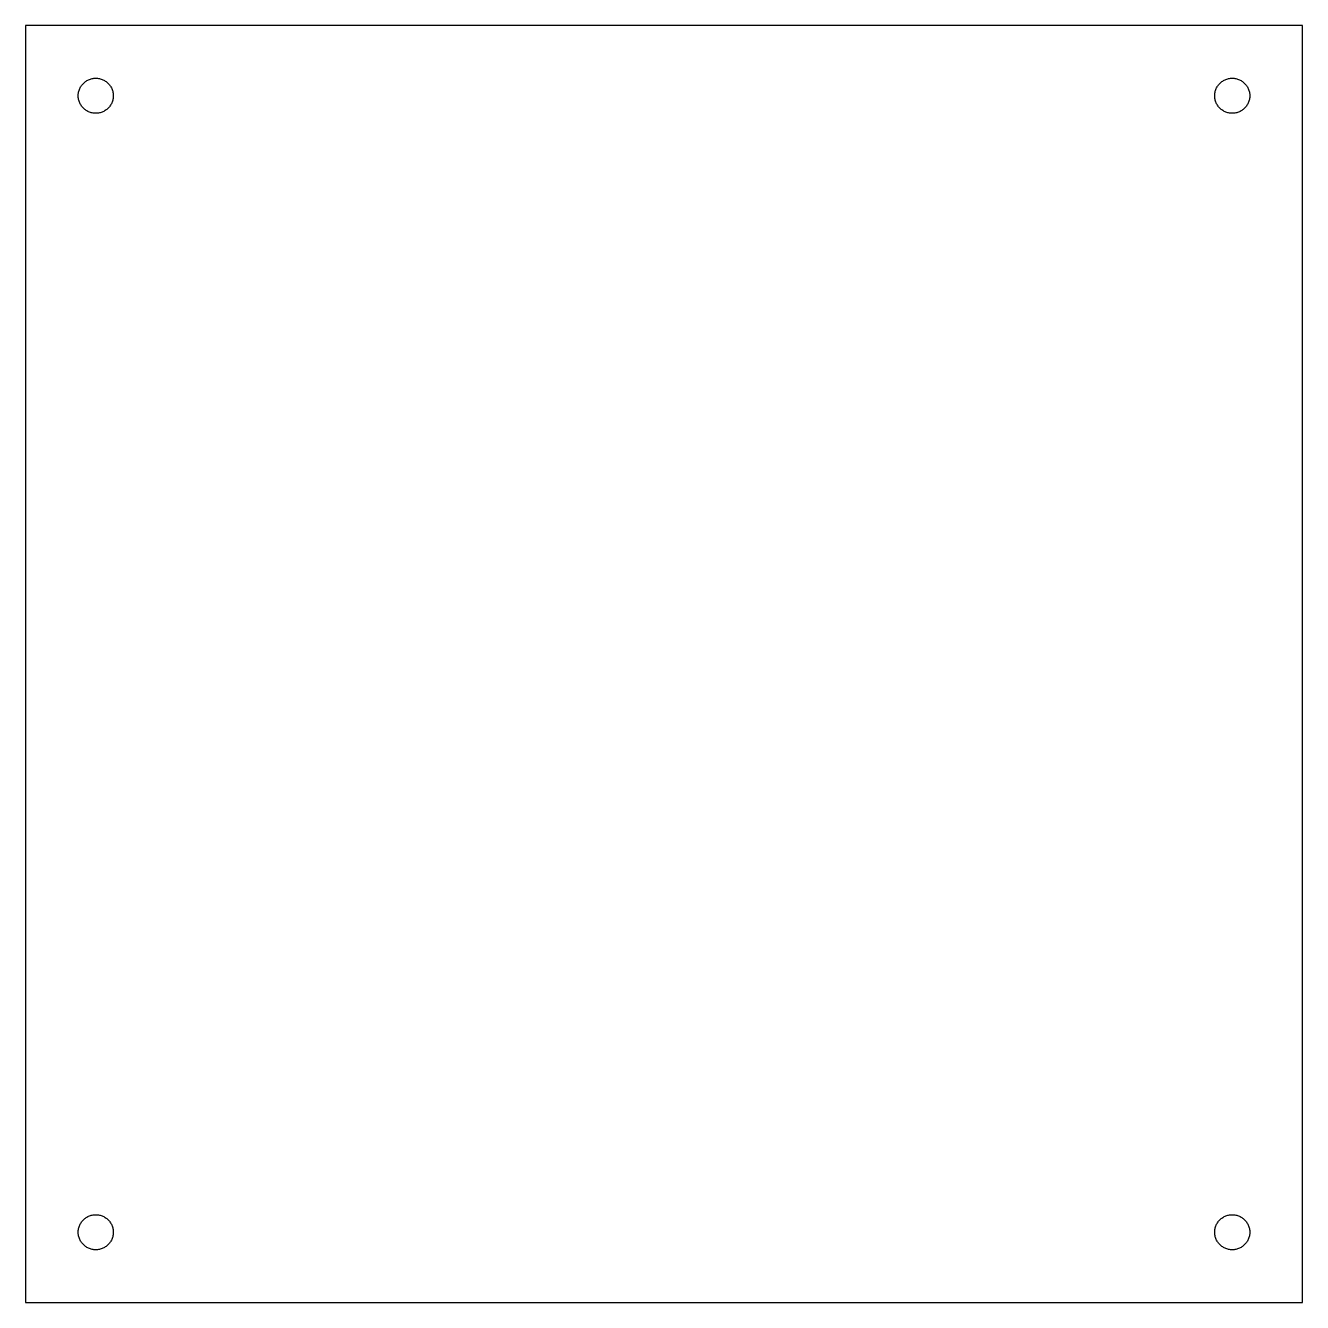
# Model space of a CAD drawing. Header units: metres. Extents: x -50 to 365, y -50 to 50.
# Drawn here: x -50 to 50, y -50 to 50 of the extents above; entities that cross this region are included whole.
import ezdxf

# ---------------------------------------------------------------- set-up
doc = ezdxf.new("R2010")
doc.units = ezdxf.units.M

msp = doc.modelspace()

# ---------------------------------------------------------------- linework, layer by layer
for p, q in [((50, 50), (-50, 50)), ((-50, 50), (-50, -50)), ((50, -50), (50, 50)), ((-45.7837, 44.9928), (-45.7561, 45.0592)), ((-45.7561, 45.0592), (-45.7251, 45.1242)), ((-45.7251, 45.1242), (-45.6908, 45.1875)), ((-45.6908, 45.1875), (-45.6532, 45.2489)), ((-45.6532, 45.2489), (-45.6124, 45.3082)), ((-45.6124, 45.3082), (-45.5686, 45.3653)), ((-45.5686, 45.3653), (-45.5218, 45.42)), ((-45.5218, 45.42), (-45.4723, 45.4723)), ((-45.4723, 45.4723), (-45.42, 45.5218)), ((-45.42, 45.5218), (-45.3653, 45.5686)), ((-45.3653, 45.5686), (-45.3082, 45.6124)), ((-45.3082, 45.6124), (-45.2489, 45.6532)), ((-45.2489, 45.6532), (-45.1875, 45.6908)), ((-45.1875, 45.6908), (-45.1242, 45.7251)), ((-45.1242, 45.7251), (-45.0592, 45.7561)), ((-45.0592, 45.7561), (-44.9928, 45.7837)), ((-44.9928, 45.7837), (-44.9249, 45.8077)), ((-44.9249, 45.8077), (-44.8559, 45.8281)), ((-44.8559, 45.8281), (-44.7859, 45.8449)), ((-44.7859, 45.8449), (-44.7151, 45.8581)), ((-44.7151, 45.8581), (-44.6437, 45.8675)), ((-44.6437, 45.8675), (-44.572, 45.8731)), ((-44.572, 45.8731), (-44.5, 45.875)), ((-44.5, 45.875), (-44.428, 45.8731)), ((-44.428, 45.8731), (-44.3563, 45.8675)), ((-44.3563, 45.8675), (-44.2849, 45.8581)), ((-44.2849, 45.8581), (-44.2141, 45.8449)), ((-44.2141, 45.8449), (-44.1441, 45.8281)), ((-44.1441, 45.8281), (-44.0751, 45.8077)), ((-44.0751, 45.8077), (-44.0072, 45.7837)), ((-44.0072, 45.7837), (-43.9407, 45.7561)), ((-43.9407, 45.7561), (-43.8758, 45.7251)), ((-43.8758, 45.7251), (-43.8125, 45.6908)), ((-43.8125, 45.6908), (-43.7511, 45.6532)), ((-43.7511, 45.6532), (-43.6918, 45.6124)), ((-43.6918, 45.6124), (-43.6347, 45.5686)), ((-43.6347, 45.5686), (-43.5799, 45.5218)), ((-43.5799, 45.5218), (-43.5277, 45.4723)), ((-43.5277, 45.4723), (-43.4782, 45.42)), ((-43.4782, 45.42), (-43.4314, 45.3653)), ((-43.4314, 45.3653), (-43.3876, 45.3082)), ((-43.3876, 45.3082), (-43.3468, 45.2489)), ((-43.3468, 45.2489), (-43.3092, 45.1875)), ((-43.3092, 45.1875), (-43.2749, 45.1242)), ((-43.2749, 45.1242), (-43.2439, 45.0592)), ((-43.2439, 45.0592), (-43.2163, 44.9928)), ((43.2163, 44.9928), (43.2439, 45.0592)), ((43.2439, 45.0592), (43.2749, 45.1242)), ((43.2749, 45.1242), (43.3092, 45.1875)), ((43.3092, 45.1875), (43.3468, 45.2489)), ((43.3468, 45.2489), (43.3876, 45.3082)), ((43.3876, 45.3082), (43.4314, 45.3653)), ((43.4314, 45.3653), (43.4782, 45.42)), ((43.4782, 45.42), (43.5277, 45.4723)), ((43.5277, 45.4723), (43.5799, 45.5218)), ((43.5799, 45.5218), (43.6347, 45.5686)), ((43.6347, 45.5686), (43.6918, 45.6124)), ((43.6918, 45.6124), (43.7511, 45.6532)), ((43.7511, 45.6532), (43.8125, 45.6908)), ((43.8125, 45.6908), (43.8758, 45.7251)), ((43.8758, 45.7251), (43.9407, 45.7561)), ((43.9407, 45.7561), (44.0072, 45.7837)), ((44.0072, 45.7837), (44.0751, 45.8077)), ((44.0751, 45.8077), (44.1441, 45.8281)), ((44.1441, 45.8281), (44.2141, 45.8449)), ((44.2141, 45.8449), (44.2849, 45.8581)), ((44.2849, 45.8581), (44.3563, 45.8675)), ((44.3563, 45.8675), (44.428, 45.8731)), ((44.428, 45.8731), (44.5, 45.875)), ((44.5, 45.875), (44.572, 45.8731)), ((44.572, 45.8731), (44.6437, 45.8675)), ((44.6437, 45.8675), (44.7151, 45.8581)), ((44.7151, 45.8581), (44.7859, 45.8449)), ((44.7859, 45.8449), (44.8559, 45.8281)), ((44.8559, 45.8281), (44.9249, 45.8077)), ((44.9249, 45.8077), (44.9928, 45.7837)), ((44.9928, 45.7837), (45.0592, 45.7561)), ((45.0592, 45.7561), (45.1242, 45.7251)), ((45.1242, 45.7251), (45.1875, 45.6908)), ((45.1875, 45.6908), (45.2489, 45.6532)), ((45.2489, 45.6532), (45.3082, 45.6124)), ((45.3082, 45.6124), (45.3653, 45.5686)), ((45.3653, 45.5686), (45.42, 45.5218)), ((45.42, 45.5218), (45.4723, 45.4723)), ((45.4723, 45.4723), (45.5218, 45.42)), ((45.5218, 45.42), (45.5686, 45.3653)), ((45.5686, 45.3653), (45.6124, 45.3082)), ((45.6124, 45.3082), (45.6532, 45.2489)), ((45.6532, 45.2489), (45.6908, 45.1875)), ((45.6908, 45.1875), (45.7251, 45.1242)), ((45.7251, 45.1242), (45.7561, 45.0592)), ((45.7561, 45.0592), (45.7837, 44.9928)), ((-45.875, 44.5), (-45.8731, 44.572)), ((-45.8731, 44.428), (-45.875, 44.5)), ((-45.8731, 44.572), (-45.8675, 44.6437)), ((-45.8675, 44.3563), (-45.8731, 44.428)), ((-45.8675, 44.6437), (-45.8581, 44.7151)), ((-45.8581, 44.2849), (-45.8675, 44.3563)), ((-45.8581, 44.7151), (-45.8449, 44.7859)), ((-45.8449, 44.2141), (-45.8581, 44.2849)), ((-45.8449, 44.7859), (-45.8281, 44.8559)), ((-45.8281, 44.1441), (-45.8449, 44.2141)), ((-45.8281, 44.8559), (-45.8077, 44.9249)), ((-45.8077, 44.0751), (-45.8281, 44.1441)), ((-45.8077, 44.9249), (-45.7837, 44.9928)), ((-45.7837, 44.0072), (-45.8077, 44.0751)), ((-45.7561, 43.9407), (-45.7837, 44.0072)), ((-43.2163, 44.0072), (-43.2439, 43.9407)), ((-43.2163, 44.9928), (-43.1923, 44.9249)), ((-43.1923, 44.0751), (-43.2163, 44.0072)), ((-43.1923, 44.9249), (-43.1718, 44.8559)), ((-43.1718, 44.1441), (-43.1923, 44.0751)), ((-43.1718, 44.8559), (-43.155, 44.7859)), ((-43.155, 44.2141), (-43.1718, 44.1441)), ((-43.155, 44.7859), (-43.1419, 44.7151)), ((-43.1419, 44.2849), (-43.155, 44.2141)), ((-43.1419, 44.7151), (-43.1325, 44.6437)), ((-43.1325, 44.3563), (-43.1419, 44.2849)), ((-43.1325, 44.6437), (-43.1269, 44.572)), ((-43.1269, 44.428), (-43.1325, 44.3563)), ((-43.1269, 44.572), (-43.125, 44.5)), ((-43.125, 44.5), (-43.1269, 44.428)), ((43.125, 44.5), (43.1269, 44.572)), ((43.1269, 44.428), (43.125, 44.5)), ((43.1269, 44.572), (43.1325, 44.6437)), ((43.1325, 44.3563), (43.1269, 44.428)), ((43.1325, 44.6437), (43.1419, 44.7151)), ((43.1419, 44.2849), (43.1325, 44.3563)), ((43.1419, 44.7151), (43.155, 44.7859)), ((43.155, 44.2141), (43.1419, 44.2849)), ((43.155, 44.7859), (43.1718, 44.8559)), ((43.1718, 44.1441), (43.155, 44.2141)), ((43.1718, 44.8559), (43.1923, 44.9249)), ((43.1923, 44.0751), (43.1718, 44.1441)), ((43.1923, 44.9249), (43.2163, 44.9928)), ((43.2163, 44.0072), (43.1923, 44.0751)), ((43.2439, 43.9407), (43.2163, 44.0072)), ((45.7837, 44.0072), (45.7561, 43.9407)), ((45.7837, 44.9928), (45.8077, 44.9249)), ((45.8077, 44.0751), (45.7837, 44.0072)), ((45.8077, 44.9249), (45.8281, 44.8559)), ((45.8281, 44.1441), (45.8077, 44.0751)), ((45.8281, 44.8559), (45.8449, 44.7859)), ((45.8449, 44.2141), (45.8281, 44.1441)), ((45.8449, 44.7859), (45.8581, 44.7151)), ((45.8581, 44.2849), (45.8449, 44.2141)), ((45.8581, 44.7151), (45.8675, 44.6437)), ((45.8675, 44.3563), (45.8581, 44.2849)), ((45.8675, 44.6437), (45.8731, 44.572)), ((45.8731, 44.428), (45.8675, 44.3563)), ((45.8731, 44.572), (45.875, 44.5)), ((45.875, 44.5), (45.8731, 44.428)), ((-45.7251, 43.8758), (-45.7561, 43.9407)), ((-45.6908, 43.8125), (-45.7251, 43.8758)), ((-45.6532, 43.7511), (-45.6908, 43.8125)), ((-45.6124, 43.6918), (-45.6532, 43.7511)), ((-45.5686, 43.6347), (-45.6124, 43.6918)), ((-45.5218, 43.5799), (-45.5686, 43.6347)), ((-45.4723, 43.5277), (-45.5218, 43.5799)), ((-45.42, 43.4782), (-45.4723, 43.5277)), ((-45.3653, 43.4314), (-45.42, 43.4782)), ((-45.3082, 43.3876), (-45.3653, 43.4314)), ((-45.2489, 43.3468), (-45.3082, 43.3876)), ((-45.1875, 43.3092), (-45.2489, 43.3468)), ((-45.1242, 43.2749), (-45.1875, 43.3092)), ((-45.0592, 43.2439), (-45.1242, 43.2749)), ((-44.9928, 43.2163), (-45.0592, 43.2439)), ((-44.9249, 43.1923), (-44.9928, 43.2163)), ((-44.8559, 43.1718), (-44.9249, 43.1923)), ((-44.7859, 43.155), (-44.8559, 43.1718)), ((-44.7151, 43.1419), (-44.7859, 43.155)), ((-44.6437, 43.1325), (-44.7151, 43.1419)), ((-44.572, 43.1269), (-44.6437, 43.1325)), ((-44.5, 43.125), (-44.572, 43.1269)), ((-44.428, 43.1269), (-44.5, 43.125)), ((-44.3563, 43.1325), (-44.428, 43.1269)), ((-44.2849, 43.1419), (-44.3563, 43.1325)), ((-44.2141, 43.155), (-44.2849, 43.1419)), ((-44.1441, 43.1718), (-44.2141, 43.155)), ((-44.0751, 43.1923), (-44.1441, 43.1718)), ((-44.0072, 43.2163), (-44.0751, 43.1923)), ((-43.9407, 43.2439), (-44.0072, 43.2163)), ((-43.8758, 43.2749), (-43.9407, 43.2439)), ((-43.8125, 43.3092), (-43.8758, 43.2749)), ((-43.7511, 43.3468), (-43.8125, 43.3092)), ((-43.6918, 43.3876), (-43.7511, 43.3468)), ((-43.6347, 43.4314), (-43.6918, 43.3876)), ((-43.5799, 43.4782), (-43.6347, 43.4314)), ((-43.5277, 43.5277), (-43.5799, 43.4782)), ((-43.4782, 43.5799), (-43.5277, 43.5277)), ((-43.4314, 43.6347), (-43.4782, 43.5799)), ((-43.3876, 43.6918), (-43.4314, 43.6347)), ((-43.3468, 43.7511), (-43.3876, 43.6918)), ((-43.3092, 43.8125), (-43.3468, 43.7511)), ((-43.2749, 43.8758), (-43.3092, 43.8125)), ((-43.2439, 43.9407), (-43.2749, 43.8758)), ((43.2749, 43.8758), (43.2439, 43.9407)), ((43.3092, 43.8125), (43.2749, 43.8758)), ((43.3468, 43.7511), (43.3092, 43.8125)), ((43.3876, 43.6918), (43.3468, 43.7511)), ((43.4314, 43.6347), (43.3876, 43.6918)), ((43.4782, 43.5799), (43.4314, 43.6347)), ((43.5277, 43.5277), (43.4782, 43.5799)), ((43.5799, 43.4782), (43.5277, 43.5277)), ((43.6347, 43.4314), (43.5799, 43.4782)), ((43.6918, 43.3876), (43.6347, 43.4314)), ((43.7511, 43.3468), (43.6918, 43.3876)), ((43.8125, 43.3092), (43.7511, 43.3468)), ((43.8758, 43.2749), (43.8125, 43.3092)), ((43.9407, 43.2439), (43.8758, 43.2749)), ((44.0072, 43.2163), (43.9407, 43.2439)), ((44.0751, 43.1923), (44.0072, 43.2163)), ((44.1441, 43.1718), (44.0751, 43.1923)), ((44.2141, 43.155), (44.1441, 43.1718)), ((44.2849, 43.1419), (44.2141, 43.155)), ((44.3563, 43.1325), (44.2849, 43.1419)), ((44.428, 43.1269), (44.3563, 43.1325)), ((44.5, 43.125), (44.428, 43.1269)), ((44.572, 43.1269), (44.5, 43.125)), ((44.6437, 43.1325), (44.572, 43.1269)), ((44.7151, 43.1419), (44.6437, 43.1325)), ((44.7859, 43.155), (44.7151, 43.1419)), ((44.8559, 43.1718), (44.7859, 43.155)), ((44.9249, 43.1923), (44.8559, 43.1718)), ((44.9928, 43.2163), (44.9249, 43.1923)), ((45.0592, 43.2439), (44.9928, 43.2163)), ((45.1242, 43.2749), (45.0592, 43.2439)), ((45.1875, 43.3092), (45.1242, 43.2749)), ((45.2489, 43.3468), (45.1875, 43.3092)), ((45.3082, 43.3876), (45.2489, 43.3468)), ((45.3653, 43.4314), (45.3082, 43.3876)), ((45.42, 43.4782), (45.3653, 43.4314)), ((45.4723, 43.5277), (45.42, 43.4782)), ((45.5218, 43.5799), (45.4723, 43.5277)), ((45.5686, 43.6347), (45.5218, 43.5799)), ((45.6124, 43.6918), (45.5686, 43.6347)), ((45.6532, 43.7511), (45.6124, 43.6918)), ((45.6908, 43.8125), (45.6532, 43.7511)), ((45.7251, 43.8758), (45.6908, 43.8125)), ((45.7561, 43.9407), (45.7251, 43.8758)), ((-45.7837, -44.0072), (-45.7561, -43.9407)), ((-45.7561, -43.9407), (-45.7251, -43.8758)), ((-45.7251, -43.8758), (-45.6908, -43.8125)), ((-45.6908, -43.8125), (-45.6532, -43.7511)), ((-45.6532, -43.7511), (-45.6124, -43.6918)), ((-45.6124, -43.6918), (-45.5686, -43.6347)), ((-45.5686, -43.6347), (-45.5218, -43.5799)), ((-45.5218, -43.5799), (-45.4723, -43.5277)), ((-45.4723, -43.5277), (-45.42, -43.4782)), ((-45.42, -43.4782), (-45.3653, -43.4314)), ((-45.3653, -43.4314), (-45.3082, -43.3876)), ((-45.3082, -43.3876), (-45.2489, -43.3468)), ((-45.2489, -43.3468), (-45.1875, -43.3092)), ((-45.1875, -43.3092), (-45.1242, -43.2749)), ((-45.1242, -43.2749), (-45.0592, -43.2439)), ((-45.0592, -43.2439), (-44.9928, -43.2163)), ((-44.9928, -43.2163), (-44.9249, -43.1923)), ((-44.9249, -43.1923), (-44.8559, -43.1718)), ((-44.8559, -43.1718), (-44.7859, -43.155)), ((-44.7859, -43.155), (-44.7151, -43.1419)), ((-44.7151, -43.1419), (-44.6437, -43.1325)), ((-44.6437, -43.1325), (-44.572, -43.1269)), ((-44.572, -43.1269), (-44.5, -43.125)), ((-44.5, -43.125), (-44.428, -43.1269)), ((-44.428, -43.1269), (-44.3563, -43.1325)), ((-44.3563, -43.1325), (-44.2849, -43.1419)), ((-44.2849, -43.1419), (-44.2141, -43.155)), ((-44.2141, -43.155), (-44.1441, -43.1718)), ((-44.1441, -43.1718), (-44.0751, -43.1923)), ((-44.0751, -43.1923), (-44.0072, -43.2163)), ((-44.0072, -43.2163), (-43.9407, -43.2439)), ((-43.9407, -43.2439), (-43.8758, -43.2749)), ((-43.8758, -43.2749), (-43.8125, -43.3092)), ((-43.8125, -43.3092), (-43.7511, -43.3468)), ((-43.7511, -43.3468), (-43.6918, -43.3876)), ((-43.6918, -43.3876), (-43.6347, -43.4314)), ((-43.6347, -43.4314), (-43.5799, -43.4782)), ((-43.5799, -43.4782), (-43.5277, -43.5277)), ((-43.5277, -43.5277), (-43.4782, -43.5799)), ((-43.4782, -43.5799), (-43.4314, -43.6347)), ((-43.4314, -43.6347), (-43.3876, -43.6918)), ((-43.3876, -43.6918), (-43.3468, -43.7511)), ((-43.3468, -43.7511), (-43.3092, -43.8125)), ((-43.3092, -43.8125), (-43.2749, -43.8758)), ((-43.2749, -43.8758), (-43.2439, -43.9407)), ((-43.2439, -43.9407), (-43.2163, -44.0072)), ((43.2163, -44.0072), (43.2439, -43.9407)), ((43.2439, -43.9407), (43.2749, -43.8758)), ((43.2749, -43.8758), (43.3092, -43.8125)), ((43.3092, -43.8125), (43.3468, -43.7511)), ((43.3468, -43.7511), (43.3876, -43.6918)), ((43.3876, -43.6918), (43.4314, -43.6347)), ((43.4314, -43.6347), (43.4782, -43.5799)), ((43.4782, -43.5799), (43.5277, -43.5277)), ((43.5277, -43.5277), (43.5799, -43.4782)), ((43.5799, -43.4782), (43.6347, -43.4314)), ((43.6347, -43.4314), (43.6918, -43.3876)), ((43.6918, -43.3876), (43.7511, -43.3468)), ((43.7511, -43.3468), (43.8125, -43.3092)), ((43.8125, -43.3092), (43.8758, -43.2749)), ((43.8758, -43.2749), (43.9407, -43.2439)), ((43.9407, -43.2439), (44.0072, -43.2163)), ((44.0072, -43.2163), (44.0751, -43.1923)), ((44.0751, -43.1923), (44.1441, -43.1718)), ((44.1441, -43.1718), (44.2141, -43.155)), ((44.2141, -43.155), (44.2849, -43.1419)), ((44.2849, -43.1419), (44.3563, -43.1325)), ((44.3563, -43.1325), (44.428, -43.1269)), ((44.428, -43.1269), (44.5, -43.125)), ((44.5, -43.125), (44.572, -43.1269)), ((44.572, -43.1269), (44.6437, -43.1325)), ((44.6437, -43.1325), (44.7151, -43.1419)), ((44.7151, -43.1419), (44.7859, -43.155)), ((44.7859, -43.155), (44.8559, -43.1718)), ((44.8559, -43.1718), (44.9249, -43.1923)), ((44.9249, -43.1923), (44.9928, -43.2163)), ((44.9928, -43.2163), (45.0592, -43.2439)), ((45.0592, -43.2439), (45.1242, -43.2749)), ((45.1242, -43.2749), (45.1875, -43.3092)), ((45.1875, -43.3092), (45.2489, -43.3468)), ((45.2489, -43.3468), (45.3082, -43.3876)), ((45.3082, -43.3876), (45.3653, -43.4314)), ((45.3653, -43.4314), (45.42, -43.4782)), ((45.42, -43.4782), (45.4723, -43.5277)), ((45.4723, -43.5277), (45.5218, -43.5799)), ((45.5218, -43.5799), (45.5686, -43.6347)), ((45.5686, -43.6347), (45.6124, -43.6918)), ((45.6124, -43.6918), (45.6532, -43.7511)), ((45.6532, -43.7511), (45.6908, -43.8125)), ((45.6908, -43.8125), (45.7251, -43.8758)), ((45.7251, -43.8758), (45.7561, -43.9407)), ((45.7561, -43.9407), (45.7837, -44.0072)), ((-45.875, -44.5), (-45.8731, -44.428)), ((-45.8731, -44.572), (-45.875, -44.5)), ((-45.8731, -44.428), (-45.8675, -44.3563)), ((-45.8675, -44.6437), (-45.8731, -44.572)), ((-45.8675, -44.3563), (-45.8581, -44.2849)), ((-45.8581, -44.7151), (-45.8675, -44.6437)), ((-45.8581, -44.2849), (-45.8449, -44.2141)), ((-45.8449, -44.7859), (-45.8581, -44.7151)), ((-45.8449, -44.2141), (-45.8281, -44.1441)), ((-45.8281, -44.8559), (-45.8449, -44.7859)), ((-45.8281, -44.1441), (-45.8077, -44.0751)), ((-45.8077, -44.9249), (-45.8281, -44.8559)), ((-45.8077, -44.0751), (-45.7837, -44.0072)), ((-45.7837, -44.9928), (-45.8077, -44.9249)), ((-45.7561, -45.0592), (-45.7837, -44.9928)), ((-43.2163, -44.9928), (-43.2439, -45.0592)), ((-43.2163, -44.0072), (-43.1923, -44.0751)), ((-43.1923, -44.9249), (-43.2163, -44.9928)), ((-43.1923, -44.0751), (-43.1718, -44.1441)), ((-43.1718, -44.8559), (-43.1923, -44.9249)), ((-43.1718, -44.1441), (-43.155, -44.2141)), ((-43.155, -44.7859), (-43.1718, -44.8559)), ((-43.155, -44.2141), (-43.1419, -44.2849)), ((-43.1419, -44.7151), (-43.155, -44.7859)), ((-43.1419, -44.2849), (-43.1325, -44.3563)), ((-43.1325, -44.6437), (-43.1419, -44.7151)), ((-43.1325, -44.3563), (-43.1269, -44.428)), ((-43.1269, -44.572), (-43.1325, -44.6437)), ((-43.1269, -44.428), (-43.125, -44.5)), ((-43.125, -44.5), (-43.1269, -44.572)), ((43.125, -44.5), (43.1269, -44.428)), ((43.1269, -44.572), (43.125, -44.5)), ((43.1269, -44.428), (43.1325, -44.3563)), ((43.1325, -44.6437), (43.1269, -44.572)), ((43.1325, -44.3563), (43.1419, -44.2849)), ((43.1419, -44.7151), (43.1325, -44.6437)), ((43.1419, -44.2849), (43.155, -44.2141)), ((43.155, -44.7859), (43.1419, -44.7151)), ((43.155, -44.2141), (43.1718, -44.1441)), ((43.1718, -44.8559), (43.155, -44.7859)), ((43.1718, -44.1441), (43.1923, -44.0751)), ((43.1923, -44.9249), (43.1718, -44.8559)), ((43.1923, -44.0751), (43.2163, -44.0072)), ((43.2163, -44.9928), (43.1923, -44.9249)), ((43.2439, -45.0592), (43.2163, -44.9928)), ((45.7837, -44.9928), (45.7561, -45.0592)), ((45.7837, -44.0072), (45.8077, -44.0751)), ((45.8077, -44.9249), (45.7837, -44.9928)), ((45.8077, -44.0751), (45.8281, -44.1441)), ((45.8281, -44.8559), (45.8077, -44.9249)), ((45.8281, -44.1441), (45.8449, -44.2141)), ((45.8449, -44.7859), (45.8281, -44.8559)), ((45.8449, -44.2141), (45.8581, -44.2849)), ((45.8581, -44.7151), (45.8449, -44.7859)), ((45.8581, -44.2849), (45.8675, -44.3563)), ((45.8675, -44.6437), (45.8581, -44.7151)), ((45.8675, -44.3563), (45.8731, -44.428)), ((45.8731, -44.572), (45.8675, -44.6437)), ((45.8731, -44.428), (45.875, -44.5)), ((45.875, -44.5), (45.8731, -44.572)), ((-45.7251, -45.1242), (-45.7561, -45.0592)), ((-45.6908, -45.1875), (-45.7251, -45.1242)), ((-45.6532, -45.2489), (-45.6908, -45.1875)), ((-45.6124, -45.3082), (-45.6532, -45.2489)), ((-45.5686, -45.3653), (-45.6124, -45.3082)), ((-45.5218, -45.42), (-45.5686, -45.3653)), ((-45.4723, -45.4723), (-45.5218, -45.42)), ((-45.42, -45.5218), (-45.4723, -45.4723)), ((-45.3653, -45.5686), (-45.42, -45.5218)), ((-45.3082, -45.6124), (-45.3653, -45.5686)), ((-45.2489, -45.6532), (-45.3082, -45.6124)), ((-45.1875, -45.6908), (-45.2489, -45.6532)), ((-45.1242, -45.7251), (-45.1875, -45.6908)), ((-45.0592, -45.7561), (-45.1242, -45.7251)), ((-44.9928, -45.7837), (-45.0592, -45.7561)), ((-44.9249, -45.8077), (-44.9928, -45.7837)), ((-44.8559, -45.8281), (-44.9249, -45.8077)), ((-44.7859, -45.8449), (-44.8559, -45.8281)), ((-44.7151, -45.8581), (-44.7859, -45.8449)), ((-44.6437, -45.8675), (-44.7151, -45.8581)), ((-44.572, -45.8731), (-44.6437, -45.8675)), ((-44.5, -45.875), (-44.572, -45.8731)), ((-44.428, -45.8731), (-44.5, -45.875)), ((-44.3563, -45.8675), (-44.428, -45.8731)), ((-44.2849, -45.8581), (-44.3563, -45.8675)), ((-44.2141, -45.8449), (-44.2849, -45.8581)), ((-44.1441, -45.8281), (-44.2141, -45.8449)), ((-44.0751, -45.8077), (-44.1441, -45.8281)), ((-44.0072, -45.7837), (-44.0751, -45.8077)), ((-43.9407, -45.7561), (-44.0072, -45.7837)), ((-43.8758, -45.7251), (-43.9407, -45.7561)), ((-43.8125, -45.6908), (-43.8758, -45.7251)), ((-43.7511, -45.6532), (-43.8125, -45.6908)), ((-43.6918, -45.6124), (-43.7511, -45.6532)), ((-43.6347, -45.5686), (-43.6918, -45.6124)), ((-43.5799, -45.5218), (-43.6347, -45.5686)), ((-43.5277, -45.4723), (-43.5799, -45.5218)), ((-43.4782, -45.42), (-43.5277, -45.4723)), ((-43.4314, -45.3653), (-43.4782, -45.42)), ((-43.3876, -45.3082), (-43.4314, -45.3653)), ((-43.3468, -45.2489), (-43.3876, -45.3082)), ((-43.3092, -45.1875), (-43.3468, -45.2489)), ((-43.2749, -45.1242), (-43.3092, -45.1875)), ((-43.2439, -45.0592), (-43.2749, -45.1242)), ((43.2749, -45.1242), (43.2439, -45.0592)), ((43.3092, -45.1875), (43.2749, -45.1242)), ((43.3468, -45.2489), (43.3092, -45.1875)), ((43.3876, -45.3082), (43.3468, -45.2489)), ((43.4314, -45.3653), (43.3876, -45.3082)), ((43.4782, -45.42), (43.4314, -45.3653)), ((43.5277, -45.4723), (43.4782, -45.42)), ((43.5799, -45.5218), (43.5277, -45.4723)), ((43.6347, -45.5686), (43.5799, -45.5218)), ((43.6918, -45.6124), (43.6347, -45.5686)), ((43.7511, -45.6532), (43.6918, -45.6124)), ((43.8125, -45.6908), (43.7511, -45.6532)), ((43.8758, -45.7251), (43.8125, -45.6908)), ((43.9407, -45.7561), (43.8758, -45.7251)), ((44.0072, -45.7837), (43.9407, -45.7561)), ((44.0751, -45.8077), (44.0072, -45.7837)), ((44.1441, -45.8281), (44.0751, -45.8077)), ((44.2141, -45.8449), (44.1441, -45.8281)), ((44.2849, -45.8581), (44.2141, -45.8449)), ((44.3563, -45.8675), (44.2849, -45.8581)), ((44.428, -45.8731), (44.3563, -45.8675)), ((44.5, -45.875), (44.428, -45.8731)), ((44.572, -45.8731), (44.5, -45.875)), ((44.6437, -45.8675), (44.572, -45.8731)), ((44.7151, -45.8581), (44.6437, -45.8675)), ((44.7859, -45.8449), (44.7151, -45.8581)), ((44.8559, -45.8281), (44.7859, -45.8449)), ((44.9249, -45.8077), (44.8559, -45.8281)), ((44.9928, -45.7837), (44.9249, -45.8077)), ((45.0592, -45.7561), (44.9928, -45.7837)), ((45.1242, -45.7251), (45.0592, -45.7561)), ((45.1875, -45.6908), (45.1242, -45.7251)), ((45.2489, -45.6532), (45.1875, -45.6908)), ((45.3082, -45.6124), (45.2489, -45.6532)), ((45.3653, -45.5686), (45.3082, -45.6124)), ((45.42, -45.5218), (45.3653, -45.5686)), ((45.4723, -45.4723), (45.42, -45.5218)), ((45.5218, -45.42), (45.4723, -45.4723)), ((45.5686, -45.3653), (45.5218, -45.42)), ((45.6124, -45.3082), (45.5686, -45.3653)), ((45.6532, -45.2489), (45.6124, -45.3082)), ((45.6908, -45.1875), (45.6532, -45.2489)), ((45.7251, -45.1242), (45.6908, -45.1875)), ((45.7561, -45.0592), (45.7251, -45.1242)), ((-50, -50), (50, -50))]:
    msp.add_line(p, q)

doc.saveas('drawing.dxf')
